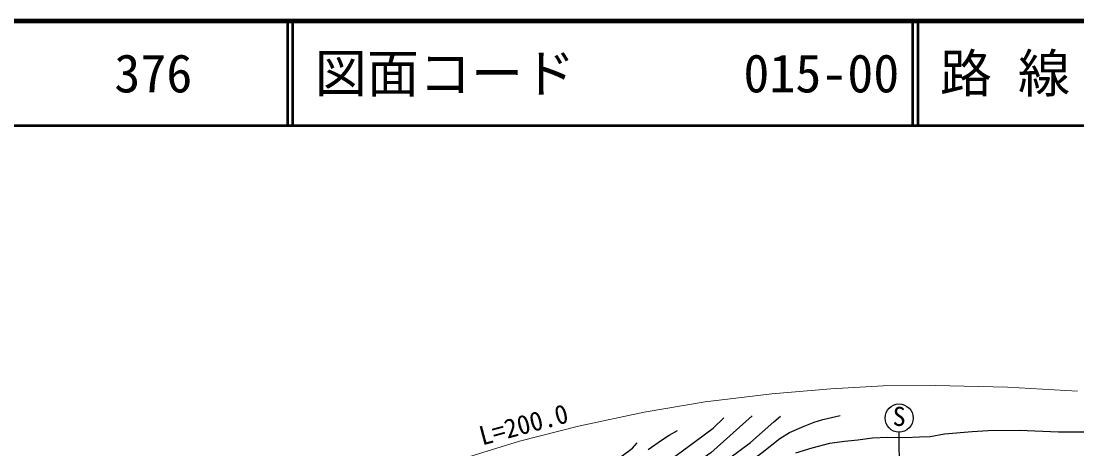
# Model space of a CAD drawing. Units: millimetres at full size, sheet at 1:1000; details may follow other scales. Extents: x 40000 to 680000, y 20000 to 380000.
# Drawn here: x 92194 to 193531, y 338999 to 380000 of the extents above; entities that cross this region are included whole.
import ezdxf
from ezdxf.enums import TextEntityAlignment as Align

# ---------------------------------------------------------------- set-up
doc = ezdxf.new("R2010")
doc.units = ezdxf.units.MM
doc.header["$LTSCALE"] = 1000
for name, color, linetype, lineweight in [('M-BGD', 7, 'Continuous', 25), ('M-BGD-EXST', 7, 'Continuous', 25), ('M-STR-HTXT', 7, 'Continuous', 13), ('M-TTL', 2, 'Continuous', 140), ('M-TTL-LINE', 7, 'Continuous', 50)]:
    doc.layers.add(name, color=color, linetype=linetype, lineweight=lineweight)
doc.layers.add('M-TTL-TXT', color=7, linetype='Continuous')
doc.styles.add('ＭＳ ゴシック', font='')
doc.styles.get('ＭＳ ゴシック').set_extended_font_data('MS Gothic')

msp = doc.modelspace()

# ---------------------------------------------------------------- linework, layer by layer
at = {"layer": 'M-BGD'}
for points in [[(135759, 330015), (136007, 330104), (137813, 330555), (140504, 331449), (142763, 332288), (144613, 333149), (146872, 334343), (149680, 335730), (153273, 337376), (154349, 337925), (155059, 338369), (157018, 339807), (158612, 340994), (159659, 341964)], [(162364, 342166), (158388, 338612), (155741, 336764), (151517, 334658), (147950, 333554), (142915, 331912), (139900, 330767), (136843, 329557), (136506, 329435)], [(148540, 331911), (151292, 332233), (154067, 333531), (157004, 334917), (158648, 335732), (161859, 337563), (163329, 338649), (165012, 339976), (165945, 340552), (167344, 341163), (168320, 341551), (169142, 341806), (170806, 342194)], [(160230, 338128), (162193, 339603), (164457, 341596), (165074, 342126)], [(152385, 338924), (153657, 339845), (154388, 340310), (155193, 340765)], [(166541, 338613), (168115, 339107), (169829, 339536), (171212, 339727), (172505, 339873), (173899, 340053), (175338, 340131), (177052, 340098), (178413, 340154), (179447, 340187), (180819, 340423), (183465, 340672), (185006, 340762), (188000, 340795), (191770, 340638), (196022, 340638)], [(99140, 318407), (101378, 319225), (105024, 320171), (107957, 321138), (109985, 322167), (112246, 323062), (116839, 324670), (120497, 325794), (123011, 326825), (125258, 327811), (131756, 329978), (133510, 330576), (135445, 331239), (136999, 332026), (139176, 333152), (140971, 333960), (142440, 334527), (144871, 335443), (146956, 336559), (148884, 337686), (149893, 338316), (150872, 339052), (151334, 339567)]]:
    msp.add_lwpolyline(points, dxfattribs=at)
at = {"layer": 'M-BGD-EXST'}
msp.add_line((176551, 326213), (176476, 340604), dxfattribs=at)
msp.add_circle((176469, 341954), 1350, dxfattribs=at)
at = {"layer": 'M-STR-HTXT'}
msp.add_lwpolyline([(66369, 299358), (100848, 321950), (108337, 326711), (113937, 329588), (119090, 332104), (124261, 334292), (129190, 336239), (134344, 337964), (140030, 339721), (145681, 341167), (151987, 342511), (157846, 343492), (164254, 344267), (169925, 344751), (174940, 345026), (179972, 345078), (186880, 344906), (193600, 344544)], dxfattribs=at)
at = {"layer": 'M-TTL'}
msp.add_line((680000, 380000), (40000, 380000), dxfattribs=at)
at = {"layer": 'M-TTL-LINE'}
for p, q in [((117750, 380000), (117750, 370000)), ((118250, 380000), (118250, 370000)), ((177750, 380000), (177750, 370000)), ((178250, 380000), (178250, 370000)), ((40000, 370000), (680000, 370000))]:
    msp.add_line(p, q, dxfattribs=at)

# ---------------------------------------------------------------- texts
at = {"layer": 'M-BGD-EXST', "style": 'ＭＳ ゴシック'}
msp.add_text('S', height=1833, rotation=358.508, dxfattribs=at).set_placement((175814, 340662), align=Align.BOTTOM_LEFT)
at = {"layer": 'M-STR-HTXT', "style": 'ＭＳ ゴシック'}
msp.add_text('L=200.0', height=1833, rotation=15.022, dxfattribs=at).set_placement((136587, 338784), align=Align.BOTTOM_LEFT)
at = {"layer": 'M-TTL-TXT', "style": 'ＭＳ ゴシック'}
for s, p in [('図面コード', (120380, 375000)), ('路 線 名', (180380, 375000)), ('376', (101142, 375000)), ('015-00', (161521, 375000))]:
    msp.add_text(s, height=3666, dxfattribs=at).set_placement(p, align=Align.MIDDLE_LEFT)

doc.saveas('drawing.dxf')
